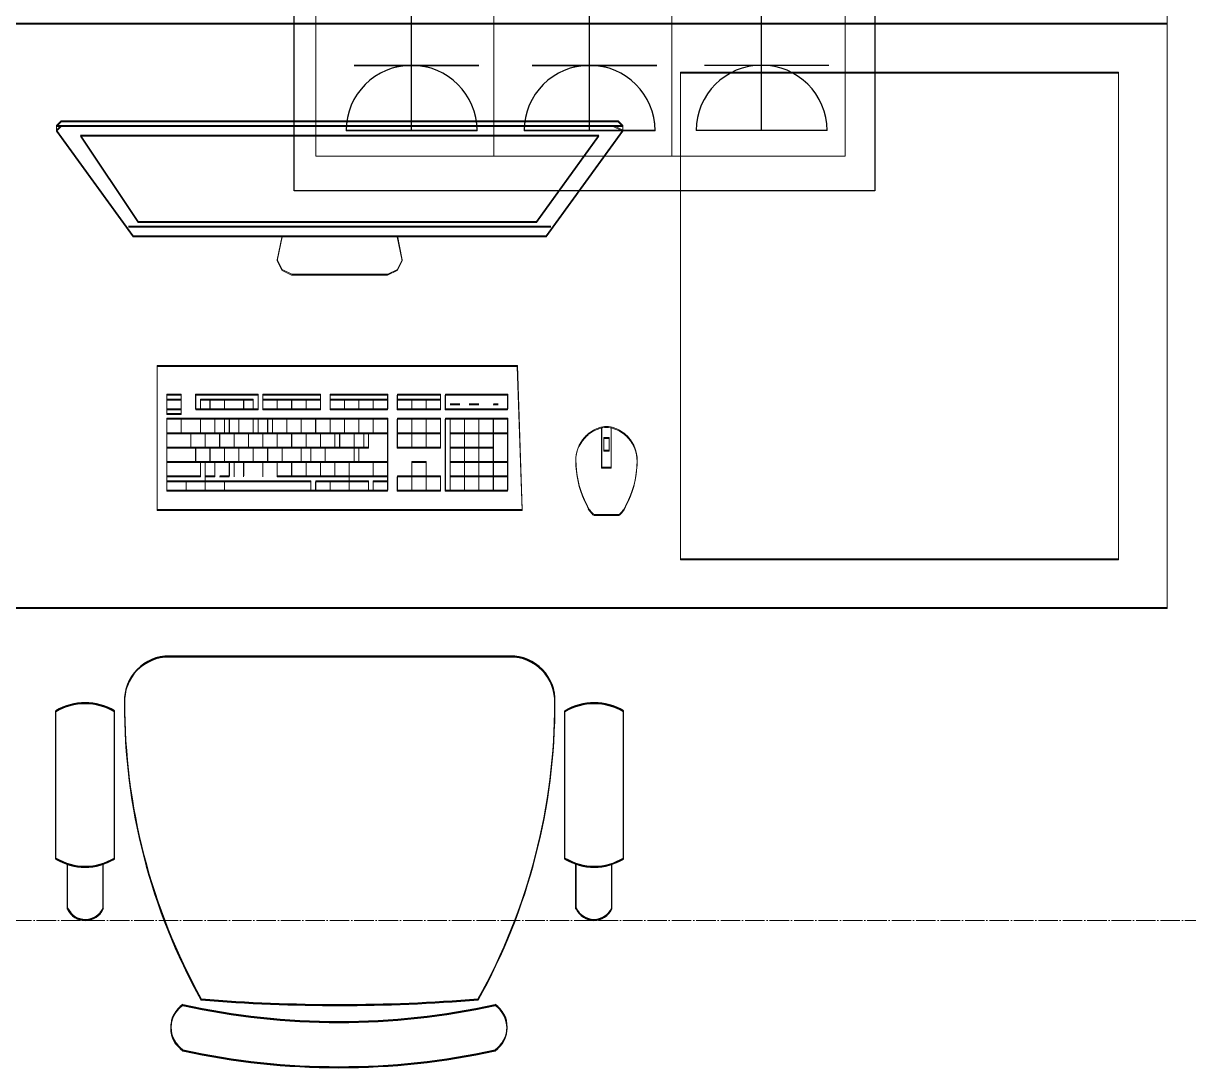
# Model space of a CAD drawing. Header units: millimetres. Extents: x -32 to 417638015, y -35 to 175284279.
# Drawn here: x 216995 to 218192, y 53412 to 54485 of the extents above; entities that cross this region are included whole.
import ezdxf

# ---------------------------------------------------------------- set-up
doc = ezdxf.new("R2010")
doc.units = ezdxf.units.MM
doc.linetypes.add('ADSK_Линия сетки', pattern=[25, 20, -2.5, 0, -2.5])
for name, color, linetype, lineweight in [('_ЭМ_ТХобщее_слой', 7, 'Continuous', 30), ('Оси', 253, 'Continuous', 9), ('ТХ', 5, 'Continuous', 0), ('ШТРИХОВКА', 252, 'Continuous', 15), ('Электро', 250, 'Continuous', 25), ('ЭОМ_Кабель для СУП', 150, 'Continuous', 9)]:
    doc.layers.add(name, color=color, linetype=linetype, lineweight=lineweight)
for name, color, linetype in [('PDF _СС_розетки', 7, 'Continuous'), ('ВНУТРЯНКА', 1, 'Continuous'), ('ЭОМ_Лотки рабочие', 5, 'Continuous')]:
    doc.layers.add(name, color=color, linetype=linetype)
doc.layers.add('PDF _ЭОМ _розетки', color=7, linetype='Continuous', true_color=0xeb0000)
doc.styles.add('ELine', font='txt.shx')
doc.linetypes.add('TRAY', pattern='A,12.119257,["_",ELine,S=4.5,R=90,X=0,Y=-1.555839],0.750382,["_",ELine,S=4.5,R=0,X=0,Y=-0.805849],1.314849,["_",ELine,S=4.5,R=0,X=0,Y=-0.805849],2.250029,["_",ELine,S=4.5,R=90,X=0,Y=-1.555839],13.565483', length=30)

# ---------------------------------------------------------------- blocks, each defined once
blk = doc.blocks.new('ТХ 1 этаж.')
at = {"color": 252, "linetype": 'Continuous', "true_color": 0x939598}
for p, q in [((55214.2, 700), (54864, 700)), ((54747.5, 492.6), (54747.5, 643.8)), ((54807.7, 492.6), (54807.7, 643.8)), ((55270.5, 492.6), (55270.5, 643.8)), ((55330.7, 492.6), (55330.7, 643.8)), ((54759.5, 441.2), (54759.5, 486.8)), ((54796.3, 441.2), (54796.2, 487)), ((55281.9, 441.2), (55281.9, 487)), ((55318.7, 441.2), (55318.7, 486.8))]:
    blk.add_line(p, q, dxfattribs=at)
for centre, radius, start, end in [((54863.4, 654.6), 45.4, 89.2519, 182.1866), ((55214.8, 654.6), 45.4, 357.8135, 90.7479), ((54777.6, 593.7), 58.4, 58.951, 121.0488), ((55442.5, 651.5), 624.5, 179.878, 209.1059), ((54635.7, 651.6), 624.5, 330.9068, 0.1215), ((55300.6, 593.7), 58.4, 58.951, 121.0488), ((54777.6, 542.6), 58.4, 238.951, 301.0488), ((55300.6, 542.6), 58.4, 238.951, 301.0488), ((54777.9, 449.7), 20.2, 204.8955, 335.3354), ((55300.3, 449.8), 20.2, 204.8955, 335.3354), ((55038.4, 2104), 1761.9, 265.3938, 274.6546), ((54893.7, 318.9), 28.1, 124.2901, 235.7096), ((55038.4, 1072.2), 747.5, 257.602, 282.3978), ((55183, 318.9), 28.1, 304.2915, 55.7083), ((55038.4, 1025.7), 747.5, 257.602, 282.3978)]:
    blk.add_arc(centre, radius, start, end, dxfattribs=at)
at = {"layer": 'ТХ', "color": 252, "linetype": 'Continuous', "ltscale": 100, "true_color": 0x939598}
for p, q in [((54975, 1107), (54979.9, 1131.7)), ((55103.2, 1107), (55098.3, 1131.7)), ((54979.9, 1097.1), (54975, 1107)), ((54979.9, 1097.1), (54975, 1107)), ((55098.3, 1097.1), (55103.2, 1107)), ((55098.3, 1097.1), (55103.2, 1107)), ((54989.8, 1092.2), (54979.9, 1097.1)), ((54989.8, 1092.2), (54979.9, 1097.1)), ((55039.1, 1092.2), (54989.8, 1092.2)), ((55039.1, 1092.2), (54989.8, 1092.2)), ((55088.4, 1092.2), (55039.1, 1092.2)), ((55088.4, 1092.2), (55039.1, 1092.2)), ((55088.4, 1092.2), (55098.3, 1097.1)), ((55088.4, 1092.2), (55098.3, 1097.1)), ((55315.3, 845.6), (55300.5, 845.6)), ((55325.9, 845.6), (55315.3, 845.6))]:
    blk.add_line(p, q, dxfattribs=at)
at = {"layer": 'ТХ', "color": 252, "true_color": 0x939598}
for points in [[(55889.1, 1350), (54689.1, 1350), (54689.1, 1950), (55889.1, 1950)], [(54689.1, 1350), (55889.1, 1350), (55889.1, 750), (54689.1, 750)], [(55389.1, 800), (55839.1, 800), (55839.1, 1300), (55389.1, 1300)], [(55315.9, 924.6), (55315.9, 911.6), (55310.5, 911.6), (55310.5, 924.6)]]:
    blk.add_lwpolyline(points, close=True, dxfattribs=at)
at = {"layer": 'ТХ', "color": 252, "linetype": 'Continuous', "ltscale": 100, "true_color": 0x939598}
for points in [[(54836.9, 1131.7), (55039.1, 1131.7), (55236.4, 1131.7), (55246.2, 1131.7), (55251.2, 1131.7), (55330.1, 1240.2), (55330.1, 1245.1), (55325.1, 1250), (55039.1, 1250), (54753.1, 1250), (54748.1, 1245.1), (54748.1, 1240.2), (54827, 1131.7)], [(55039.1, 1235.2), (54772.8, 1235.2), (54832, 1146.5), (55039.1, 1146.5), (55241.3, 1146.5), (55305.4, 1235.2)], [(54999.6, 929.5), (54999.6, 944.3)], [(55044, 929.5), (55044, 944.3)], [(54950.3, 899.9), (54950.3, 914.7)]]:
    blk.add_lwpolyline(points, close=True, dxfattribs=at)
for points in [[(55330.1, 1245.1), (55320.2, 1245.1), (55039.1, 1245.1), (54758, 1245.1), (54748.1, 1245.1)], [(55330.1, 1240.2), (55320.2, 1245.1), (55039.1, 1245.1), (54753.1, 1245.1), (54748.1, 1240.2)], [(54822.1, 1141.5), (55039.1, 1141.5), (55256.1, 1141.5)], [(54851.7, 850.6), (54851.7, 998.5)], [(54851.7, 998.5), (55221.6, 998.5), (55226.5, 850.6)], [(54861.6, 968.9), (54876.4, 968.9)], [(54861.6, 949.2), (54861.6, 968.9)], [(54861.6, 964), (54876.4, 964)], [(54861.6, 954.1), (54861.6, 964)], [(54876.4, 968.9), (54876.4, 949.2)], [(54876.4, 964), (54876.4, 954.1)], [(54955.3, 968.9), (54891.2, 968.9)], [(54891.2, 968.9), (54891.2, 954.1)], [(54896.1, 964), (54950.3, 964)], [(54896.1, 954.1), (54896.1, 964)], [(54905.9, 964), (54905.9, 954.1)], [(54920.7, 964), (54920.7, 954.1)], [(54940.5, 954.1), (54940.5, 964)], [(54950.3, 964), (54950.3, 954.1)], [(54955.3, 954.1), (54955.3, 968.9)], [(54960.2, 968.9), (54960.2, 954.1)], [(55019.4, 968.9), (54960.2, 968.9)], [(54989.8, 964), (54989.8, 954.1), (54960.2, 954.1)], [(54960.2, 964), (54989.8, 964)], [(54960.2, 954.1), (54960.2, 964)], [(54975, 964), (54975, 954.1)], [(54989.8, 964), (55019.4, 964)], [(55004.6, 964), (55004.6, 954.1)], [(55019.4, 954.1), (55019.4, 968.9)], [(55019.4, 964), (55019.4, 954.1)], [(55029.2, 968.9), (55029.2, 954.1)], [(55088.4, 968.9), (55029.2, 968.9)], [(55029.2, 964), (55058.8, 964)], [(55029.2, 954.1), (55029.2, 964)], [(55044, 954.1), (55044, 964)], [(55058.8, 954.1), (55058.8, 964), (55088.4, 964)], [(55073.6, 964), (55073.6, 954.1)], [(55088.4, 964), (55088.4, 954.1), (55088.4, 968.9)], [(55142.7, 968.9), (55098.3, 968.9)], [(55098.3, 968.9), (55098.3, 954.1)], [(55098.3, 954.1), (55098.3, 964)], [(55098.3, 964), (55142.7, 964)], [(55113.1, 954.1), (55113.1, 964)], [(55127.9, 954.1), (55127.9, 964)], [(55142.7, 954.1), (55142.7, 968.9)], [(55142.7, 964), (55142.7, 954.1)], [(55211.7, 968.9), (55147.6, 968.9)], [(55147.6, 968.9), (55147.6, 954.1)], [(55152.5, 959.1), (55162.4, 959.1)], [(55152.5, 959.1), (55162.4, 959.1)], [(55182.1, 959.1), (55172.2, 959.1)], [(55172.2, 959.1), (55182.1, 959.1)], [(55201.8, 959.1), (55196.9, 959.1)], [(55196.9, 959.1), (55201.8, 959.1)], [(55211.7, 954.1), (55211.7, 968.9)], [(54876.4, 954.1), (54861.6, 954.1)], [(54876.4, 949.2), (54861.6, 949.2)], [(54891.2, 954.1), (54955.3, 954.1)], [(54950.3, 954.1), (54896.1, 954.1)], [(54960.2, 954.1), (55019.4, 954.1)], [(55019.4, 954.1), (54994.7, 954.1)], [(55044, 954.1), (55029.2, 954.1)], [(55029.2, 954.1), (55088.4, 954.1)], [(55058.8, 954.1), (55044, 954.1)], [(55088.4, 954.1), (55058.8, 954.1)], [(55142.7, 954.1), (55098.3, 954.1)], [(55098.3, 954.1), (55142.7, 954.1)], [(55147.6, 954.1), (55211.7, 954.1)], [(54861.6, 944.3), (54861.6, 870.3)], [(55088.4, 944.3), (54861.6, 944.3)], [(54861.6, 944.3), (54891.2, 944.3)], [(54861.6, 929.5), (54861.6, 944.3)], [(54876.4, 929.5), (54876.4, 944.3)], [(54876.4, 944.3), (54876.4, 929.5)], [(54896.1, 944.3), (54905.9, 944.3)], [(54896.1, 929.5), (54896.1, 944.3)], [(54910.9, 944.3), (54935.5, 944.3)], [(54910.9, 929.5), (54910.9, 944.3)], [(54920.7, 944.3), (54920.7, 929.5)], [(54925.7, 929.5), (54925.7, 944.3)], [(54935.5, 944.3), (54935.5, 929.5)], [(54940.5, 944.3), (54965.1, 944.3)], [(54950.3, 944.3), (54950.3, 929.5)], [(54955.3, 929.5), (54955.3, 944.3)], [(54965.1, 944.3), (54965.1, 929.5)], [(54970.1, 929.5), (54970.1, 944.3)], [(54984.8, 929.5), (54984.8, 944.3)], [(55014.4, 944.3), (55029.2, 944.3)], [(55014.4, 929.5), (55014.4, 944.3)], [(55029.2, 929.5), (55029.2, 944.3)], [(55029.2, 944.3), (55044, 944.3)], [(55044, 944.3), (55058.8, 944.3)], [(55058.8, 944.3), (55058.8, 929.5)], [(55058.8, 944.3), (55088.4, 944.3)], [(55073.6, 944.3), (55073.6, 929.5)], [(55088.4, 944.3), (55088.4, 929.5)], [(55088.4, 870.3), (55088.4, 944.3)], [(55098.3, 929.5), (55098.3, 944.3)], [(55098.3, 944.3), (55098.3, 914.7)], [(55098.3, 944.3), (55108.1, 944.3)], [(55142.7, 944.3), (55098.3, 944.3)], [(55113.1, 944.3), (55127.9, 944.3)], [(55113.1, 914.7), (55113.1, 944.3)], [(55127.9, 944.3), (55142.7, 944.3)], [(55127.9, 929.5), (55127.9, 944.3)], [(55142.7, 914.7), (55142.7, 944.3)], [(55142.7, 944.3), (55142.7, 929.5)], [(55211.7, 944.3), (55147.6, 944.3)], [(55147.6, 944.3), (55147.6, 870.3)], [(55152.5, 944.3), (55192, 944.3)], [(55152.5, 929.5), (55152.5, 944.3)], [(55167.3, 870.3), (55167.3, 944.3)], [(55182.1, 929.5), (55182.1, 944.3)], [(55196.9, 944.3), (55211.7, 944.3)], [(55196.9, 929.5), (55196.9, 944.3)], [(55211.7, 870.3), (55211.7, 944.3)], [(55211.7, 944.3), (55211.7, 929.5)], [(54945.4, 929.5), (54861.6, 929.5)], [(54886.2, 929.5), (54861.6, 929.5), (54861.6, 914.7), (54861.6, 899.9)], [(54886.2, 914.7), (54886.2, 929.5)], [(54886.2, 914.7), (54886.2, 929.5)], [(54901, 929.5), (54901, 914.7)], [(54915.8, 929.5), (54915.8, 914.7)], [(54915.8, 914.7), (54915.8, 929.5)], [(54930.6, 929.5), (54930.6, 914.7)], [(54950.3, 929.5), (54940.5, 929.5)], [(54945.4, 929.5), (54945.4, 914.7)], [(54945.4, 929.5), (55014.4, 929.5)], [(54965.1, 929.5), (54955.3, 929.5)], [(54960.2, 914.7), (54960.2, 929.5)], [(54960.2, 929.5), (54960.2, 914.7)], [(54975, 929.5), (54975, 914.7)], [(54989.8, 929.5), (55004.6, 929.5)], [(54989.8, 929.5), (54989.8, 914.7)], [(55004.6, 929.5), (55004.6, 914.7)], [(55004.6, 929.5), (55034.2, 929.5)], [(55004.6, 914.7), (55004.6, 929.5)], [(55058.8, 929.5), (55014.4, 929.5)], [(55019.4, 914.7), (55019.4, 929.5)], [(55034.2, 929.5), (55034.2, 914.7)], [(55039.1, 929.5), (55063.8, 929.5)], [(55039.1, 929.5), (55039.1, 914.7)], [(55053.9, 914.7), (55053.9, 929.5)], [(55058.8, 899.9), (55058.8, 914.7), (55068.7, 914.7), (55068.7, 929.5)], [(55073.6, 929.5), (55058.8, 929.5)], [(55063.8, 929.5), (55063.8, 914.7)], [(55068.7, 929.5), (55088.4, 929.5)], [(55088.4, 929.5), (55073.6, 929.5)], [(55088.4, 929.5), (55088.4, 899.9)], [(55098.3, 929.5), (55142.7, 929.5)], [(55098.3, 914.7), (55098.3, 929.5)], [(55127.9, 914.7), (55127.9, 929.5)], [(55142.7, 929.5), (55142.7, 914.7)], [(55162.4, 929.5), (55152.5, 929.5)], [(55152.5, 929.5), (55177.2, 929.5)], [(55152.5, 885.1), (55152.5, 929.5)], [(55211.7, 929.5), (55167.3, 929.5)], [(55182.1, 929.5), (55182.1, 885.1)], [(55182.1, 929.5), (55192, 929.5)], [(55196.9, 929.5), (55196.9, 885.1)], [(55196.9, 929.5), (55196.9, 870.3)], [(55211.7, 929.5), (55196.9, 929.5)], [(55211.7, 870.3), (55211.7, 929.5)], [(54861.6, 914.7), (54886.2, 914.7)], [(54891.2, 914.7), (54861.6, 914.7)], [(54901, 914.7), (54886.2, 914.7)], [(54891.2, 914.7), (54915.8, 914.7)], [(54891.2, 899.9), (54891.2, 914.7)], [(54891.2, 899.9), (54891.2, 914.7)], [(54905.9, 914.7), (55009.5, 914.7)], [(54905.9, 899.9), (54905.9, 914.7)], [(54905.9, 914.7), (54905.9, 899.9)], [(54920.7, 899.9), (54920.7, 914.7)], [(54935.5, 914.7), (54935.5, 899.9)], [(54965.1, 914.7), (54965.1, 899.9)], [(54979.9, 914.7), (54979.9, 899.9)], [(54999.6, 899.9), (54999.6, 914.7)], [(55034.2, 914.7), (55004.6, 914.7)], [(55009.5, 914.7), (55009.5, 899.9)], [(55009.5, 914.7), (55029.2, 914.7)], [(55024.3, 914.7), (55024.3, 899.9)], [(55029.2, 914.7), (55063.8, 914.7)], [(55053.9, 914.7), (55053.9, 899.9)], [(55142.7, 914.7), (55098.3, 914.7)], [(55098.3, 914.7), (55142.7, 914.7)], [(55182.1, 914.7), (55152.5, 914.7)], [(55196.9, 914.7), (55182.1, 914.7)], [(54861.6, 899.9), (54891.2, 899.9)], [(54896.1, 899.9), (54861.6, 899.9)], [(54861.6, 899.9), (54861.6, 885.1)], [(54925.7, 899.9), (54891.2, 899.9)], [(54896.1, 885.1), (54896.1, 899.9)], [(54901, 899.9), (54901, 870.3)], [(54910.9, 899.9), (54910.9, 885.1)], [(54935.5, 899.9), (54920.7, 899.9)], [(54925.7, 899.9), (54925.7, 885.1)], [(54930.6, 899.9), (55049, 899.9)], [(54930.6, 885.1), (54930.6, 899.9)], [(55044, 899.9), (54935.5, 899.9)], [(54940.5, 899.9), (54940.5, 885.1)], [(54960.2, 885.1), (54960.2, 899.9)], [(54975, 899.9), (54975, 885.1)], [(54989.8, 899.9), (54989.8, 885.1)], [(55004.6, 899.9), (55019.4, 899.9)], [(55004.6, 899.9), (55004.6, 885.1)], [(55019.4, 899.9), (55019.4, 885.1)], [(55034.2, 899.9), (55034.2, 885.1)], [(55053.9, 899.9), (55044, 899.9)], [(55073.6, 899.9), (55049, 899.9), (55049, 885.1)], [(55049, 870.3), (55049, 899.9)], [(55088.4, 899.9), (55058.8, 899.9)], [(55073.6, 899.9), (55088.4, 899.9)], [(55073.6, 885.1), (55073.6, 899.9)], [(55073.6, 885.1), (55073.6, 899.9)], [(55088.4, 899.9), (55088.4, 885.1)], [(55113.1, 899.9), (55113.1, 870.3)], [(55113.1, 885.1), (55113.1, 899.9)], [(55113.1, 899.9), (55127.9, 899.9), (55127.9, 885.1)], [(55113.1, 899.9), (55127.9, 899.9)], [(55127.9, 899.9), (55127.9, 885.1)], [(55152.5, 899.9), (55167.3, 899.9)], [(55167.3, 899.9), (55196.9, 899.9)], [(55211.7, 899.9), (55196.9, 899.9)], [(54861.6, 885.1), (54896.1, 885.1)], [(54861.6, 880.2), (54920.7, 880.2)], [(54861.6, 870.3), (54861.6, 880.2)], [(54881.3, 870.3), (54881.3, 880.2)], [(54910.9, 885.1), (54901, 885.1)], [(54901, 870.3), (54901, 880.2)], [(54925.7, 885.1), (54915.8, 885.1)], [(54920.7, 880.2), (54920.7, 870.3)], [(54920.7, 880.2), (54920.7, 870.3)], [(55009.5, 880.2), (54920.7, 880.2)], [(55019.4, 885.1), (54975, 885.1)], [(55009.5, 870.3), (55009.5, 880.2)], [(55014.4, 880.2), (55049, 880.2)], [(55014.4, 870.3), (55014.4, 880.2)], [(55049, 885.1), (55019.4, 885.1)], [(55029.2, 880.2), (55029.2, 870.3)], [(55029.2, 870.3), (55029.2, 880.2)], [(55049, 885.1), (55088.4, 885.1)], [(55049, 880.2), (55068.7, 880.2)], [(55049, 880.2), (55049, 870.3)], [(55068.7, 880.2), (55068.7, 870.3)], [(55073.6, 880.2), (55088.4, 880.2)], [(55073.6, 870.3), (55073.6, 880.2)], [(55088.4, 880.2), (55088.4, 870.3)], [(55098.3, 885.1), (55098.3, 870.3)], [(55142.7, 885.1), (55098.3, 885.1)], [(55098.3, 870.3), (55098.3, 880.2)], [(55113.1, 870.3), (55113.1, 880.2)], [(55127.9, 885.1), (55127.9, 870.3)], [(55142.7, 885.1), (55127.9, 885.1)], [(55142.7, 870.3), (55142.7, 885.1)], [(55142.7, 880.2), (55142.7, 870.3)], [(55177.2, 885.1), (55152.5, 885.1)], [(55182.1, 885.1), (55152.5, 885.1)], [(55152.5, 885.1), (55152.5, 870.3)], [(55211.7, 885.1), (55182.1, 885.1)], [(55182.1, 870.3), (55182.1, 885.1)], [(55182.1, 870.3), (55182.1, 885.1)], [(55196.9, 885.1), (55196.9, 870.3)], [(54861.6, 870.3), (55088.4, 870.3)], [(54901, 870.3), (54861.6, 870.3)], [(54920.7, 870.3), (54901, 870.3)], [(54920.7, 870.3), (55009.5, 870.3)], [(55049, 870.3), (55014.4, 870.3)], [(55068.7, 870.3), (55049, 870.3)], [(55088.4, 870.3), (55073.6, 870.3)], [(55108.1, 870.3), (55098.3, 870.3)], [(55098.3, 870.3), (55142.7, 870.3)], [(55142.7, 870.3), (55113.1, 870.3)], [(55147.6, 870.3), (55211.7, 870.3)], [(55152.5, 870.3), (55177.2, 870.3)], [(55196.9, 870.3), (55182.1, 870.3)], [(55196.9, 870.3), (55211.7, 870.3)], [(55226.5, 850.6), (54851.7, 850.6)]]:
    blk.add_lwpolyline(points, dxfattribs=at)
at = {"layer": 'ТХ', "color": 252, "true_color": 0x939598}
blk.add_lwpolyline([(55308.2, 935.2), (55308.2, 894), (55318.1, 894), (55318.1, 935.2)], dxfattribs=at)
at = {"layer": 'ТХ', "color": 252, "linetype": 'Continuous', "ltscale": 100, "true_color": 0x939598}
for centre, radius, start, end in [((55320.8, 889.9), 47.1, 109.1242, 116.5651), ((55313.2, 912), 23.8, 90, 109.1242), ((55313.2, 912), 23.8, 70.8758, 90), ((55305.5, 889.9), 47.1, 63.4349, 70.8758), ((55316.4, 901.3), 34.8, 137.9531, 180), ((55366.8, 855.8), 102.6, 135, 137.9531), ((55301.7, 920.9), 10.5, 125.7825, 135), ((55313.5, 904.5), 30.7, 116.5651, 125.7825), ((55312.9, 904.5), 30.7, 54.2175, 63.4349), ((55324.7, 920.9), 10.5, 45, 54.2175), ((55259.6, 855.8), 102.6, 42.0469, 45), ((55309.9, 901.3), 34.8, 0, 42.0469), ((55379.3, 901.3), 97.6, 180, 204.7215), ((55247.1, 901.3), 97.6, 335.2785, 0), ((55550.2, 979.9), 285.7, 204.7215, 206.5651), ((55304.8, 857.3), 11.5, 206.5651, 215.7825), ((55325.1, 871.9), 36.4, 215.7825, 225), ((55301.3, 871.9), 36.4, 315, 324.2175), ((55321.5, 857.3), 11.5, 324.2175, 333.4349), ((55076.2, 979.9), 285.7, 333.4349, 335.2785), ((55300.5, 847.2), 1.61, 225, 270), ((55325.9, 847.2), 1.61, 270, 315)]:
    blk.add_arc(centre, radius, start, end, dxfattribs=at)
blk = doc.blocks.new('1 этаж')
at = {"layer": 'Оси', "color": 8, "linetype": 'ADSK_Линия сетки'}
blk.add_line((-9557.528, 1983.902), (56672.201, 1983.902), dxfattribs=at)
at = {"layer": 'ЭОМ_Лотки рабочие'}
blk.add_blockref('ТХ 1 этаж.', (-6856.492, 1554.379), dxfattribs=at)
blk = doc.blocks.new('_ЭМ_ТХ2_1этаж')
at = {"color": 252, "linetype": 'Continuous', "true_color": 0x939598}
for p, q in [((166362.1, -68493.5), (166011.9, -68493.5)), ((165895.4, -68700.9), (165895.4, -68549.8)), ((165955.6, -68700.9), (165955.6, -68549.8)), ((166418.4, -68700.9), (166418.4, -68549.8)), ((166478.6, -68700.9), (166478.6, -68549.8)), ((165907.4, -68752.3), (165907.4, -68706.7)), ((165944.1, -68752.3), (165944.1, -68706.6)), ((166429.8, -68752.3), (166429.8, -68706.6)), ((166466.6, -68752.3), (166466.6, -68706.7))]:
    blk.add_line(p, q, dxfattribs=at)
for centre, radius, start, end in [((166011.3, -68538.9), 45.4, 89.2519, 182.1866), ((166362.7, -68538.9), 45.4, 357.8135, 90.7479), ((165925.5, -68599.8), 58.4, 58.951, 121.0488), ((166590.4, -68542), 624.5, 179.878, 209.1059), ((165783.6, -68542), 624.5, 330.9068, 0.1215), ((166448.5, -68599.8), 58.4, 58.951, 121.0488), ((165925.5, -68650.9), 58.4, 238.951, 301.0488), ((166448.5, -68650.9), 58.4, 238.951, 301.0488), ((165925.8, -68743.8), 20.2, 204.8955, 335.3354), ((166448.2, -68743.7), 20.2, 204.8955, 335.3354), ((166186.3, -67089.5), 1761.9, 265.3938, 274.6546), ((166041.6, -68874.6), 28.1, 124.2901, 235.7096), ((166186.3, -68121.3), 747.5, 257.602, 282.3978), ((166330.9, -68874.6), 28.1, 304.2915, 55.7083), ((166186.3, -68167.8), 747.5, 257.602, 282.3978)]:
    blk.add_arc(centre, radius, start, end, dxfattribs=at)
at = {"layer": 'ТХ', "color": 252, "linetype": 'Continuous', "ltscale": 100, "true_color": 0x939598}
for p, q in [((166122.9, -68086.5), (166127.8, -68061.8)), ((166251.1, -68086.5), (166246.2, -68061.8)), ((166127.8, -68096.4), (166122.9, -68086.5)), ((166127.8, -68096.4), (166122.9, -68086.5)), ((166246.2, -68096.4), (166251.1, -68086.5)), ((166246.2, -68096.4), (166251.1, -68086.5)), ((166137.7, -68101.3), (166127.8, -68096.4)), ((166137.7, -68101.3), (166127.8, -68096.4)), ((166187, -68101.3), (166137.7, -68101.3)), ((166187, -68101.3), (166137.7, -68101.3)), ((166236.3, -68101.3), (166187, -68101.3)), ((166236.3, -68101.3), (166187, -68101.3)), ((166236.3, -68101.3), (166246.2, -68096.4)), ((166236.3, -68101.3), (166246.2, -68096.4)), ((166463.2, -68347.9), (166448.4, -68347.9)), ((166473.8, -68347.9), (166463.2, -68347.9))]:
    blk.add_line(p, q, dxfattribs=at)
at = {"layer": 'ТХ', "color": 252, "true_color": 0x939598}
for points in [[(165837, -67843.5), (167037, -67843.5), (167037, -68443.5), (165837, -68443.5)], [(166537, -68393.5), (166987, -68393.5), (166987, -67893.5), (166537, -67893.5)], [(166463.8, -68268.9), (166463.8, -68281.9), (166458.4, -68281.9), (166458.4, -68268.9)]]:
    blk.add_lwpolyline(points, close=True, dxfattribs=at)
at = {"layer": 'ТХ', "color": 252, "linetype": 'Continuous', "ltscale": 100, "true_color": 0x939598}
for points in [[(165984.8, -68061.8), (166187, -68061.8), (166384.2, -68061.8), (166394.1, -68061.8), (166399, -68061.8), (166477.9, -67953.4), (166477.9, -67948.4), (166473, -67943.5), (166187, -67943.5), (165901, -67943.5), (165896, -67948.4), (165896, -67953.4), (165974.9, -68061.8)], [(166187, -67958.3), (165920.7, -67958.3), (165979.9, -68047.1), (166187, -68047.1), (166389.2, -68047.1), (166453.3, -67958.3)], [(166147.5, -68264), (166147.5, -68249.2)], [(166191.9, -68264), (166191.9, -68249.2)], [(166098.2, -68293.6), (166098.2, -68278.8)]]:
    blk.add_lwpolyline(points, close=True, dxfattribs=at)
for points in [[(166477.9, -67948.4), (166468.1, -67948.4), (166187, -67948.4), (165905.9, -67948.4), (165896, -67948.4)], [(166477.9, -67953.4), (166468.1, -67948.4), (166187, -67948.4), (165901, -67948.4), (165896, -67953.4)], [(165970, -68052), (166187, -68052), (166404, -68052)], [(165999.6, -68342.9), (165999.6, -68195)], [(165999.6, -68195), (166369.5, -68195), (166374.4, -68342.9)], [(166009.5, -68224.6), (166024.2, -68224.6)], [(166009.5, -68244.3), (166009.5, -68224.6)], [(166024.2, -68224.6), (166024.2, -68244.3)], [(166103.2, -68224.6), (166039, -68224.6)], [(166039, -68224.6), (166039, -68239.4)], [(166103.2, -68239.4), (166103.2, -68224.6)], [(166108.1, -68224.6), (166108.1, -68239.4)], [(166167.3, -68224.6), (166108.1, -68224.6)], [(166167.3, -68239.4), (166167.3, -68224.6)], [(166177.1, -68224.6), (166177.1, -68239.4)], [(166236.3, -68224.6), (166177.1, -68224.6)], [(166236.3, -68229.5), (166236.3, -68239.4), (166236.3, -68224.6)], [(166290.5, -68224.6), (166246.2, -68224.6)], [(166246.2, -68224.6), (166246.2, -68239.4)], [(166290.5, -68239.4), (166290.5, -68224.6)], [(166359.6, -68224.6), (166295.5, -68224.6)], [(166295.5, -68224.6), (166295.5, -68239.4)], [(166359.6, -68239.4), (166359.6, -68224.6)], [(166009.5, -68229.5), (166024.2, -68229.5)], [(166009.5, -68239.4), (166009.5, -68229.5)], [(166024.2, -68229.5), (166024.2, -68239.4)], [(166044, -68229.5), (166098.2, -68229.5)], [(166044, -68239.4), (166044, -68229.5)], [(166053.8, -68229.5), (166053.8, -68239.4)], [(166068.6, -68229.5), (166068.6, -68239.4)], [(166088.4, -68239.4), (166088.4, -68229.5)], [(166098.2, -68229.5), (166098.2, -68239.4)], [(166137.7, -68229.5), (166137.7, -68239.4), (166108.1, -68239.4)], [(166108.1, -68229.5), (166137.7, -68229.5)], [(166108.1, -68239.4), (166108.1, -68229.5)], [(166122.9, -68229.5), (166122.9, -68239.4)], [(166137.7, -68229.5), (166167.3, -68229.5)], [(166152.5, -68229.5), (166152.5, -68239.4)], [(166167.3, -68229.5), (166167.3, -68239.4)], [(166177.1, -68229.5), (166206.7, -68229.5)], [(166177.1, -68239.4), (166177.1, -68229.5)], [(166191.9, -68239.4), (166191.9, -68229.5)], [(166206.7, -68239.4), (166206.7, -68229.5), (166236.3, -68229.5)], [(166221.5, -68229.5), (166221.5, -68239.4)], [(166246.2, -68239.4), (166246.2, -68229.5)], [(166246.2, -68229.5), (166290.5, -68229.5)], [(166261, -68239.4), (166261, -68229.5)], [(166275.8, -68239.4), (166275.8, -68229.5)], [(166290.5, -68229.5), (166290.5, -68239.4)], [(166300.4, -68234.4), (166310.3, -68234.4)], [(166300.4, -68234.4), (166310.3, -68234.4)], [(166330, -68234.4), (166320.1, -68234.4)], [(166320.1, -68234.4), (166330, -68234.4)], [(166349.7, -68234.4), (166344.8, -68234.4)], [(166344.8, -68234.4), (166349.7, -68234.4)], [(166024.2, -68239.4), (166009.5, -68239.4)], [(166024.2, -68244.3), (166009.5, -68244.3)], [(166009.5, -68249.2), (166009.5, -68323.2)], [(166236.3, -68249.2), (166009.5, -68249.2)], [(166009.5, -68249.2), (166039, -68249.2)], [(166009.5, -68264), (166009.5, -68249.2)], [(166024.2, -68264), (166024.2, -68249.2)], [(166024.2, -68249.2), (166024.2, -68264)], [(166039, -68239.4), (166103.2, -68239.4)], [(166098.2, -68239.4), (166044, -68239.4)], [(166044, -68249.2), (166053.8, -68249.2)], [(166044, -68264), (166044, -68249.2)], [(166058.8, -68249.2), (166083.4, -68249.2)], [(166058.8, -68264), (166058.8, -68249.2)], [(166068.6, -68249.2), (166068.6, -68264)], [(166073.6, -68264), (166073.6, -68249.2)], [(166083.4, -68249.2), (166083.4, -68264)], [(166088.4, -68249.2), (166113, -68249.2)], [(166098.2, -68249.2), (166098.2, -68264)], [(166103.2, -68264), (166103.2, -68249.2)], [(166108.1, -68239.4), (166167.3, -68239.4)], [(166113, -68249.2), (166113, -68264)], [(166117.9, -68264), (166117.9, -68249.2)], [(166132.7, -68264), (166132.7, -68249.2)], [(166167.3, -68239.4), (166142.6, -68239.4)], [(166162.3, -68249.2), (166177.1, -68249.2)], [(166162.3, -68264), (166162.3, -68249.2)], [(166191.9, -68239.4), (166177.1, -68239.4)], [(166177.1, -68239.4), (166236.3, -68239.4)], [(166177.1, -68264), (166177.1, -68249.2)], [(166177.1, -68249.2), (166191.9, -68249.2)], [(166206.7, -68239.4), (166191.9, -68239.4)], [(166191.9, -68249.2), (166206.7, -68249.2)], [(166236.3, -68239.4), (166206.7, -68239.4)], [(166206.7, -68249.2), (166206.7, -68264)], [(166206.7, -68249.2), (166236.3, -68249.2)], [(166221.5, -68249.2), (166221.5, -68264)], [(166236.3, -68249.2), (166236.3, -68264)], [(166236.3, -68323.2), (166236.3, -68249.2)], [(166290.5, -68239.4), (166246.2, -68239.4)], [(166246.2, -68239.4), (166290.5, -68239.4)], [(166246.2, -68264), (166246.2, -68249.2)], [(166246.2, -68249.2), (166246.2, -68278.8)], [(166246.2, -68249.2), (166256, -68249.2)], [(166290.5, -68249.2), (166246.2, -68249.2)], [(166261, -68249.2), (166275.8, -68249.2)], [(166261, -68278.8), (166261, -68249.2)], [(166275.8, -68249.2), (166290.5, -68249.2)], [(166275.8, -68264), (166275.8, -68249.2)], [(166290.5, -68278.8), (166290.5, -68249.2)], [(166290.5, -68249.2), (166290.5, -68264)], [(166295.5, -68239.4), (166359.6, -68239.4)], [(166359.6, -68249.2), (166295.5, -68249.2)], [(166295.5, -68249.2), (166295.5, -68323.2)], [(166300.4, -68249.2), (166339.9, -68249.2)], [(166300.4, -68264), (166300.4, -68249.2)], [(166315.2, -68323.2), (166315.2, -68249.2)], [(166330, -68264), (166330, -68249.2)], [(166344.8, -68249.2), (166359.6, -68249.2)], [(166344.8, -68264), (166344.8, -68249.2)], [(166359.6, -68323.2), (166359.6, -68249.2)], [(166359.6, -68249.2), (166359.6, -68264)], [(166093.3, -68264), (166009.5, -68264)], [(166034.1, -68264), (166009.5, -68264), (166009.5, -68278.8), (166009.5, -68293.6)], [(166034.1, -68278.8), (166034.1, -68264)], [(166034.1, -68278.8), (166034.1, -68264)], [(166048.9, -68264), (166048.9, -68278.8)], [(166063.7, -68264), (166063.7, -68278.8)], [(166063.7, -68278.8), (166063.7, -68264)], [(166078.5, -68264), (166078.5, -68278.8)], [(166098.2, -68264), (166088.4, -68264)], [(166093.3, -68264), (166093.3, -68278.8)], [(166093.3, -68264), (166162.3, -68264)], [(166113, -68264), (166103.2, -68264)], [(166108.1, -68278.8), (166108.1, -68264)], [(166108.1, -68264), (166108.1, -68278.8)], [(166122.9, -68264), (166122.9, -68278.8)], [(166137.7, -68264), (166152.5, -68264)], [(166137.7, -68264), (166137.7, -68278.8)], [(166152.5, -68264), (166152.5, -68278.8)], [(166152.5, -68264), (166182.1, -68264)], [(166152.5, -68278.8), (166152.5, -68264)], [(166206.7, -68264), (166162.3, -68264)], [(166167.3, -68278.8), (166167.3, -68264)], [(166182.1, -68264), (166182.1, -68278.8)], [(166187, -68264), (166211.6, -68264)], [(166187, -68264), (166187, -68278.8)], [(166201.8, -68278.8), (166201.8, -68264)], [(166206.7, -68293.6), (166206.7, -68278.8), (166216.6, -68278.8), (166216.6, -68264)], [(166221.5, -68264), (166206.7, -68264)], [(166211.6, -68264), (166211.6, -68278.8)], [(166216.6, -68264), (166236.3, -68264)], [(166236.3, -68264), (166221.5, -68264)], [(166236.3, -68264), (166236.3, -68293.6)], [(166246.2, -68264), (166290.5, -68264)], [(166246.2, -68278.8), (166246.2, -68264)], [(166275.8, -68278.8), (166275.8, -68264)], [(166290.5, -68264), (166290.5, -68278.8)], [(166310.3, -68264), (166300.4, -68264)], [(166300.4, -68264), (166325.1, -68264)], [(166300.4, -68308.4), (166300.4, -68264)], [(166359.6, -68264), (166315.2, -68264)], [(166330, -68264), (166330, -68308.4)], [(166330, -68264), (166339.9, -68264)], [(166344.8, -68264), (166344.8, -68308.4)], [(166344.8, -68264), (166344.8, -68323.2)], [(166359.6, -68264), (166344.8, -68264)], [(166359.6, -68323.2), (166359.6, -68264)], [(166009.5, -68278.8), (166034.1, -68278.8)], [(166039, -68278.8), (166009.5, -68278.8)], [(166048.9, -68278.8), (166034.1, -68278.8)], [(166039, -68278.8), (166063.7, -68278.8)], [(166039, -68293.6), (166039, -68278.8)], [(166039, -68293.6), (166039, -68278.8)], [(166053.8, -68278.8), (166157.4, -68278.8)], [(166053.8, -68293.6), (166053.8, -68278.8)], [(166053.8, -68278.8), (166053.8, -68293.6)], [(166068.6, -68293.6), (166068.6, -68278.8)], [(166083.4, -68278.8), (166083.4, -68293.6)], [(166113, -68278.8), (166113, -68293.6)], [(166127.8, -68278.8), (166127.8, -68293.6)], [(166147.5, -68293.6), (166147.5, -68278.8)], [(166182.1, -68278.8), (166152.5, -68278.8)], [(166157.4, -68278.8), (166157.4, -68293.6)], [(166157.4, -68278.8), (166177.1, -68278.8)], [(166172.2, -68278.8), (166172.2, -68293.6)], [(166177.1, -68278.8), (166211.6, -68278.8)], [(166201.8, -68278.8), (166201.8, -68293.6)], [(166290.5, -68278.8), (166246.2, -68278.8)], [(166246.2, -68278.8), (166290.5, -68278.8)], [(166330, -68278.8), (166300.4, -68278.8)], [(166344.8, -68278.8), (166330, -68278.8)], [(166009.5, -68293.6), (166039, -68293.6)], [(166044, -68293.6), (166009.5, -68293.6)], [(166009.5, -68293.6), (166009.5, -68308.4)], [(166073.6, -68293.6), (166039, -68293.6)], [(166044, -68308.4), (166044, -68293.6)], [(166048.9, -68293.6), (166048.9, -68323.2)], [(166058.8, -68293.6), (166058.8, -68308.4)], [(166083.4, -68293.6), (166068.6, -68293.6)], [(166073.6, -68293.6), (166073.6, -68308.4)], [(166078.5, -68293.6), (166196.8, -68293.6)], [(166078.5, -68308.4), (166078.5, -68293.6)], [(166191.9, -68293.6), (166083.4, -68293.6)], [(166088.4, -68293.6), (166088.4, -68308.4)], [(166108.1, -68308.4), (166108.1, -68293.6)], [(166122.9, -68293.6), (166122.9, -68308.4)], [(166137.7, -68293.6), (166137.7, -68308.4)], [(166152.5, -68293.6), (166167.3, -68293.6)], [(166152.5, -68293.6), (166152.5, -68308.4)], [(166167.3, -68293.6), (166167.3, -68308.4)], [(166182.1, -68293.6), (166182.1, -68308.4)], [(166201.8, -68293.6), (166191.9, -68293.6)], [(166221.5, -68293.6), (166196.8, -68293.6), (166196.8, -68308.4)], [(166196.8, -68323.2), (166196.8, -68293.6)], [(166236.3, -68293.6), (166206.7, -68293.6)], [(166221.5, -68293.6), (166236.3, -68293.6)], [(166221.5, -68308.4), (166221.5, -68293.6)], [(166221.5, -68308.4), (166221.5, -68293.6)], [(166236.3, -68293.6), (166236.3, -68308.4)], [(166261, -68293.6), (166261, -68323.2)], [(166261, -68308.4), (166261, -68293.6)], [(166261, -68293.6), (166275.8, -68293.6), (166275.8, -68308.4)], [(166261, -68293.6), (166275.8, -68293.6)], [(166275.8, -68293.6), (166275.8, -68308.4)], [(166300.4, -68293.6), (166315.2, -68293.6)], [(166315.2, -68293.6), (166344.8, -68293.6)], [(166359.6, -68293.6), (166344.8, -68293.6)], [(166009.5, -68308.4), (166044, -68308.4)], [(166058.8, -68308.4), (166048.9, -68308.4)], [(166073.6, -68308.4), (166063.7, -68308.4)], [(166167.3, -68308.4), (166122.9, -68308.4)], [(166196.8, -68308.4), (166167.3, -68308.4)], [(166196.8, -68308.4), (166236.3, -68308.4)], [(166246.2, -68308.4), (166246.2, -68323.2)], [(166290.5, -68308.4), (166246.2, -68308.4)], [(166275.8, -68308.4), (166275.8, -68323.2)], [(166290.5, -68308.4), (166275.8, -68308.4)], [(166290.5, -68323.2), (166290.5, -68308.4)], [(166325.1, -68308.4), (166300.4, -68308.4)], [(166330, -68308.4), (166300.4, -68308.4)], [(166300.4, -68308.4), (166300.4, -68323.2)], [(166359.6, -68308.4), (166330, -68308.4)], [(166330, -68323.2), (166330, -68308.4)], [(166330, -68323.2), (166330, -68308.4)], [(166344.8, -68308.4), (166344.8, -68323.2)], [(166009.5, -68313.4), (166068.6, -68313.4)], [(166009.5, -68323.2), (166009.5, -68313.4)], [(166029.2, -68323.2), (166029.2, -68313.4)], [(166048.9, -68323.2), (166048.9, -68313.4)], [(166068.6, -68313.4), (166068.6, -68323.2)], [(166068.6, -68313.4), (166068.6, -68323.2)], [(166157.4, -68313.4), (166068.6, -68313.4)], [(166157.4, -68323.2), (166157.4, -68313.4)], [(166162.3, -68313.4), (166196.8, -68313.4)], [(166162.3, -68323.2), (166162.3, -68313.4)], [(166177.1, -68313.4), (166177.1, -68323.2)], [(166177.1, -68323.2), (166177.1, -68313.4)], [(166196.8, -68313.4), (166216.6, -68313.4)], [(166196.8, -68313.4), (166196.8, -68323.2)], [(166216.6, -68313.4), (166216.6, -68323.2)], [(166221.5, -68313.4), (166236.3, -68313.4)], [(166221.5, -68323.2), (166221.5, -68313.4)], [(166236.3, -68313.4), (166236.3, -68323.2)], [(166246.2, -68323.2), (166246.2, -68313.4)], [(166261, -68323.2), (166261, -68313.4)], [(166290.5, -68313.4), (166290.5, -68323.2)], [(166009.5, -68323.2), (166236.3, -68323.2)], [(166048.9, -68323.2), (166009.5, -68323.2)], [(166068.6, -68323.2), (166048.9, -68323.2)], [(166068.6, -68323.2), (166157.4, -68323.2)], [(166196.8, -68323.2), (166162.3, -68323.2)], [(166216.6, -68323.2), (166196.8, -68323.2)], [(166236.3, -68323.2), (166221.5, -68323.2)], [(166256, -68323.2), (166246.2, -68323.2)], [(166246.2, -68323.2), (166290.5, -68323.2)], [(166290.5, -68323.2), (166261, -68323.2)], [(166295.5, -68323.2), (166359.6, -68323.2)], [(166300.4, -68323.2), (166325.1, -68323.2)], [(166344.8, -68323.2), (166330, -68323.2)], [(166344.8, -68323.2), (166359.6, -68323.2)], [(166374.4, -68342.9), (165999.6, -68342.9)]]:
    blk.add_lwpolyline(points, dxfattribs=at)
at = {"layer": 'ТХ', "color": 252, "true_color": 0x939598}
blk.add_lwpolyline([(166456.1, -68258.3), (166456.1, -68299.5), (166466, -68299.5), (166466, -68258.3)], dxfattribs=at)
at = {"layer": 'ТХ', "color": 252, "linetype": 'Continuous', "ltscale": 100, "true_color": 0x939598}
for centre, radius, start, end in [((166461.4, -68289), 30.7, 116.5651, 125.7825), ((166468.7, -68303.6), 47.1, 109.1242, 116.5651), ((166461.1, -68281.5), 23.8, 90, 109.1242), ((166461.1, -68281.5), 23.8, 70.8758, 90), ((166453.4, -68303.6), 47.1, 63.4349, 70.8758), ((166460.7, -68289), 30.7, 54.2175, 63.4349), ((166464.3, -68292.2), 34.8, 137.9531, 180), ((166514.7, -68337.7), 102.6, 135, 137.9531), ((166449.6, -68272.6), 10.5, 125.7825, 135), ((166472.5, -68272.6), 10.5, 45, 54.2175), ((166407.5, -68337.7), 102.6, 42.0469, 45), ((166457.8, -68292.2), 34.8, 0, 42.0469), ((166527.2, -68292.2), 97.6, 180, 204.7215), ((166395, -68292.2), 97.6, 335.2785, 0), ((166698.1, -68213.6), 285.7, 204.7215, 206.5651), ((166224.1, -68213.6), 285.7, 333.4349, 335.2785), ((166452.7, -68336.2), 11.5, 206.5651, 215.7825), ((166473, -68321.6), 36.4, 215.7825, 225), ((166449.1, -68321.6), 36.4, 315, 324.2175), ((166469.4, -68336.2), 11.5, 324.2175, 333.4349), ((166448.4, -68346.3), 1.61, 225, 270), ((166473.8, -68346.3), 1.61, 270, 315)]:
    blk.add_arc(centre, radius, start, end, dxfattribs=at)
blk = doc.blocks.new('розетк для люка')
at = {"layer": 'ВНУТРЯНКА', "color": 5, "lineweight": 30, "ltscale": 100, "transparency": 33554687}
blk.add_line((-67.1, -58.8), (-67.1, 69), dxfattribs=at)
at = {"layer": 'Электро', "color": 5, "lineweight": 30, "transparency": 33554687}
for p, q in [((0, 67.3), (0, -67.3)), ((0, 0), (-120.1, 0))]:
    blk.add_line(p, q, dxfattribs=at)
blk.add_ellipse((0.1, 0), major_axis=(47.6, 47.6), ratio=1, start_param=0.787621, end_param=3.924768, dxfattribs=at)
blk = doc.blocks.new('Люк на 6 мест')
h = blk.add_hatch(color=256)
h.dxf.hatch_style = 1
h.paths.add_polyline_path([(-284.6, 515.7), (-284.6, 526.8), (-319.2, 527), (-319.2, 515.9)])
h = blk.add_hatch(color=256)
h.dxf.hatch_style = 1
h.paths.add_polyline_path([(-323.7, 435.1), (-323.7, 435.1), (-313, 442.8), (-289.1, 442.7), (-279.4, 435), (-279.4, 435), (-279.3, 422.8), (-323.6, 422.8)])
h = blk.add_hatch(color=256)
h.dxf.hatch_style = 1
h.paths.add_polyline_path([(-311.7, 334.8), (-311.7, 341.7), (-317.2, 341.7), (-317.3, 347.2), (-311.8, 347.2), (-311.8, 354.1), (-292.5, 354.1), (-292.5, 334.9)])
h = blk.add_hatch(color=256)
h.dxf.hatch_style = 1
h.paths.add_polyline_path([(-311.3, 243.2), (-311.3, 250.1), (-316.8, 250.1), (-316.8, 255.6), (-311.3, 255.6), (-311.3, 262.4), (-292, 262.5), (-292, 243.2)])
for p, q in [((-323.6, 422.8), (-323.7, 435.1)), ((-323.7, 435.1), (-323.7, 435.1)), ((-289.1, 442.7), (-296.8, 442.7)), ((-296.8, 442.7), (-296.8, 435)), ((-289.1, 435), (-289.1, 442.7)), ((-289.1, 435), (-279.4, 435)), ((-279.4, 435), (-279.3, 422.8)), ((-279.3, 422.8), (-323.6, 422.8))]:
    blk.add_line(p, q)
for points in [[(-215.5, 477.1), (-388.3, 476.8), (-388.3, 565.7), (-215.5, 566)], [(-284.6, 526.8), (-284.6, 515.7), (-319.2, 515.9), (-319.2, 527)], [(-215.5, 388.2), (-388.3, 387.9), (-388.3, 476.8), (-215.5, 477.1)], [(-215.5, 299.3), (-388.3, 299), (-388.3, 387.9), (-215.5, 388.2)], [(-215.8, 205.5), (-388.7, 205.1), (-388.3, 299), (-215.5, 299.3)]]:
    blk.add_lwpolyline(points, close=True)
for points in [[(-311.8, 347.2), (-317.3, 347.2), (-317.2, 341.7), (-311.7, 341.7)], [(-311.8, 347.2), (-311.8, 354.1), (-292.5, 354.1)], [(-292.5, 354.1), (-292.5, 334.9), (-311.7, 334.8), (-311.7, 341.7)], [(-311.3, 255.6), (-316.8, 255.6), (-316.8, 250.1), (-311.3, 250.1)], [(-292, 262.5), (-292, 243.2), (-311.3, 243.2), (-311.3, 250.1)], [(-311.3, 255.6), (-311.3, 262.4), (-292, 262.5)]]:
    blk.add_lwpolyline(points)
at = {"layer": 'PDF _СС_розетки', "linetype": 'Continuous', "lineweight": 20, "transparency": 33554687}
for points in [[(-391.2, 566), (-213.4, 566), (-213.4, 388.2), (-391.2, 388.2)], [(-391.2, 388.2), (-213.4, 388.2), (-213.4, 205.3), (-391.2, 205.3)], [(-391.2, 388.2), (-213.4, 388.2), (-213.4, 205.3), (-391.2, 205.3)], [(-391.2, 205.3), (-213.4, 205.3), (-213.4, 22.4), (-391.2, 22.4)]]:
    blk.add_lwpolyline(points, close=True, dxfattribs=at)
at = {"layer": 'PDF _ЭОМ _розетки', "color": 3, "linetype": 'Continuous', "lineweight": 25, "transparency": 33554687}
blk.add_lwpolyline([(0, 0), (-421.6, 0), (-421.6, 596.5), (0, 596.5)], close=True, dxfattribs=at)
at = {"layer": 'PDF _ЭОМ _розетки', "color": 7, "linetype": 'Continuous', "lineweight": 20, "transparency": 33554687}
for points in [[(-35.6, 388.2), (-213.4, 388.2), (-213.4, 566), (-35.6, 566)], [(-35.6, 205.3), (-213.4, 205.3), (-213.4, 388.2), (-35.6, 388.2)], [(-35.6, 22.4), (-213.4, 22.4), (-213.4, 205.3), (-35.6, 205.3)]]:
    blk.add_lwpolyline(points, close=True, dxfattribs=at)
at = {"layer": 'ВНУТРЯНКА', "color": 5, "lineweight": 30, "ltscale": 100, "transparency": 33554687}
for p, q in [((-129, 244.7), (-129, 372.6)), ((-128.8, 244.7), (-128.8, 372.6)), ((-306.8, 61.8), (-306.8, 189.7)), ((-306.6, 61.8), (-306.6, 189.7)), ((-128.8, 61.8), (-128.8, 189.7))]:
    blk.add_line(p, q, dxfattribs=at)
at = {"layer": 'ВНУТРЯНКА', "color": 1, "lineweight": 30, "ltscale": 100, "transparency": 33554687}
blk.add_line((-129, 61.8), (-129, 189.7), dxfattribs=at)
at = {"layer": 'Электро', "color": 5, "lineweight": 30, "transparency": 33554687}
for p, q in [((-61.9, 370.8), (-61.9, 236.3)), ((-61.7, 370.8), (-61.7, 236.3)), ((-61.9, 303.6), (-181.9, 303.6)), ((-61.7, 303.6), (-181.8, 303.6)), ((-239.5, 188), (-239.5, 53.4)), ((-61.7, 188), (-61.7, 53.4)), ((-239.7, 120.7), (-359.7, 120.7)), ((-239.5, 120.7), (-359.6, 120.7)), ((-61.7, 120.7), (-181.8, 120.7))]:
    blk.add_line(p, q, dxfattribs=at)
at = {"layer": 'Электро', "color": 1, "lineweight": 30, "transparency": 33554687}
for p, q in [((-239.7, 188), (-239.7, 53.4)), ((-61.9, 188), (-61.9, 53.4)), ((-61.9, 120.7), (-181.9, 120.7))]:
    blk.add_line(p, q, dxfattribs=at)
at = {"layer": 'Электро', "color": 5, "lineweight": 30, "transparency": 33554687}
for centre in [(-61.7, 303.6), (-61.6, 303.6), (-239.5, 120.7), (-239.4, 120.7), (-61.6, 120.7)]:
    blk.add_ellipse(centre, major_axis=(47.6, 47.6), ratio=1, start_param=0.787621, end_param=3.924768, dxfattribs=at)
at = {"layer": 'Электро', "color": 1, "lineweight": 30, "transparency": 33554687}
blk.add_ellipse((-61.7, 120.7), major_axis=(47.6, 47.6), ratio=1, start_param=0.787621, end_param=3.924768, dxfattribs=at)
at = {"color": 5, "linetype": 'TRAY', "lineweight": 53, "transparency": 33554687}
blk.add_blockref('розетк для люка', (-61.9, 480.3), dxfattribs=at)

msp = doc.modelspace()

# ---------------------------------------------------------------- block references
at = {"layer": '_ЭМ_ТХобщее_слой', "lineweight": 50}
msp.add_blockref('_ЭМ_ТХ2_1этаж', (51133.1, 122328.2), dxfattribs=at)
at = {"layer": 'ШТРИХОВКА'}
msp.add_blockref('1 этаж', (169137.4, 51579.3), dxfattribs=at)
at = {"layer": 'ЭОМ_Кабель для СУП', "color": 217, "linetype": 'ByBlock', "lineweight": 40, "true_color": 0x93278f, "transparency": 33554687, "rotation": 270}
msp.add_blockref('Люк на 6 мест', (217273.2, 54312.6), dxfattribs=at)

doc.saveas('drawing.dxf')
